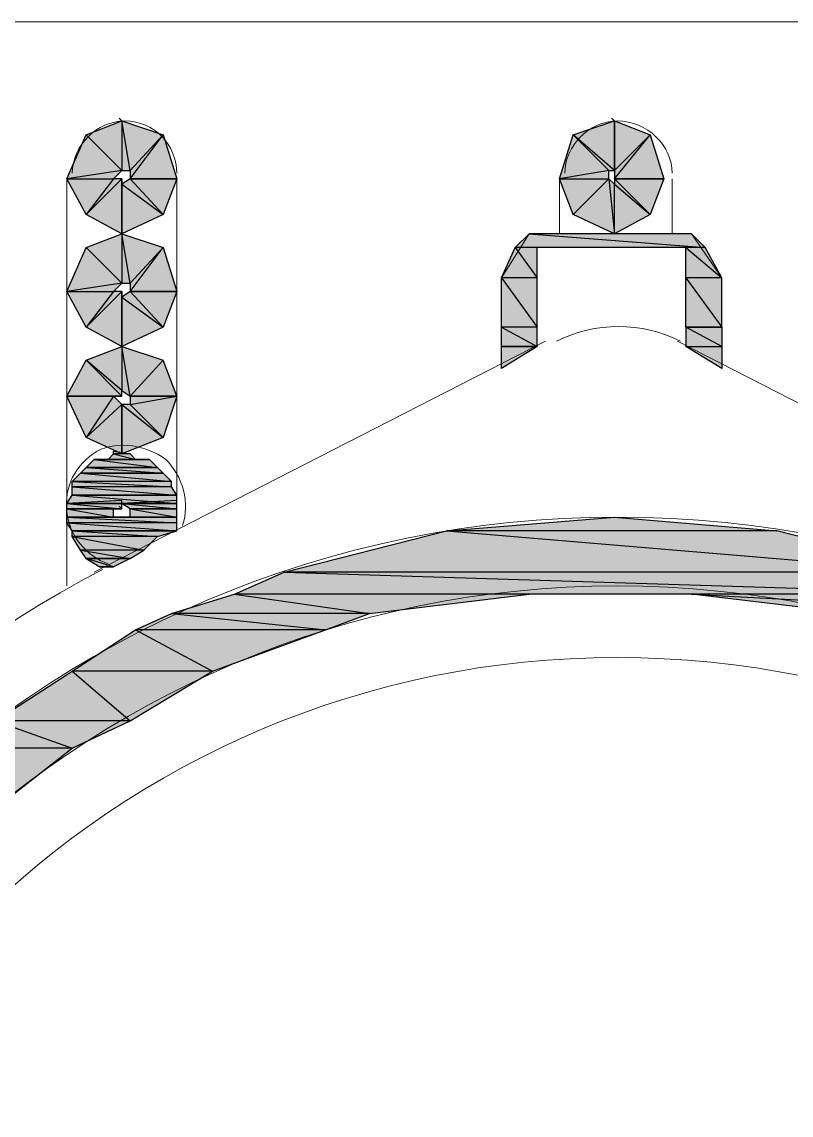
# Model space of a CAD drawing. Header units: millimetres. Extents: x 53 to 176, y -29 to 32.
# Drawn here: x 113.024 to 113.414, y -10.021 to -9.466 of the extents above; entities that cross this region are included whole.
import ezdxf

# ---------------------------------------------------------------- set-up
doc = ezdxf.new("R2010")
doc.units = ezdxf.units.MM
doc.layers.add('15 - Quadro de medição', color=6, linetype='Continuous')

msp = doc.modelspace()

# ---------------------------------------------------------------- hatches: boundary and pattern name
at = {"layer": '15 - Quadro de medição', "true_color": 0x000007}
h = msp.add_hatch(color=7, dxfattribs=at)
h.paths.add_polyline_path([(113.10269, -9.54606), (113.07894, -9.54606), (113.0957, -9.52372)])
h.paths.add_polyline_path([(113.07894, -9.54606), (113.0957, -9.52372), (113.07894, -9.54187)])
h.paths.add_polyline_path([(113.0957, -9.52372), (113.07894, -9.54187), (113.07475, -9.51673)])
h.paths.add_polyline_path([(113.07894, -9.54187), (113.07475, -9.51673), (113.07475, -9.54187)])
h.paths.add_polyline_path([(113.07475, -9.51673), (113.07475, -9.54187), (113.0566, -9.52372)])
h = msp.add_hatch(color=7, dxfattribs=at)
h.paths.add_polyline_path([(113.32477, -9.51673), (113.32477, -9.54187), (113.30382, -9.52372)])
h.paths.add_polyline_path([(113.32477, -9.54187), (113.30382, -9.52372), (113.32198, -9.54187)])
h.paths.add_polyline_path([(113.30382, -9.52372), (113.32198, -9.54187), (113.29684, -9.54606)])
h.paths.add_polyline_path([(113.32198, -9.54187), (113.29684, -9.54606), (113.32198, -9.54606)])
h.paths.add_polyline_path([(113.29684, -9.54606), (113.32198, -9.54606), (113.30382, -9.56422)])
h = msp.add_hatch(color=7, dxfattribs=at)
h.paths.add_polyline_path([(113.34991, -9.54606), (113.32477, -9.54606), (113.34293, -9.52372)])
h.paths.add_polyline_path([(113.32477, -9.54606), (113.34293, -9.52372), (113.32477, -9.54187)])
h.paths.add_polyline_path([(113.34293, -9.52372), (113.32477, -9.54187), (113.32477, -9.51673)])
h = msp.add_hatch(color=7, dxfattribs=at)
h.paths.add_polyline_path([(113.0566, -9.52372), (113.07475, -9.54187), (113.04682, -9.54606)])
h.paths.add_polyline_path([(113.07475, -9.54187), (113.04682, -9.54606), (113.07056, -9.54606)])
h.paths.add_polyline_path([(113.04682, -9.54606), (113.07056, -9.54606), (113.0566, -9.56422)])
h.paths.add_polyline_path([(113.07056, -9.54606), (113.0566, -9.56422), (113.07475, -9.54606)])
h.paths.add_polyline_path([(113.0566, -9.56422), (113.07475, -9.54606), (113.07475, -9.574)])
h.paths.add_polyline_path([(113.07475, -9.54606), (113.07475, -9.574), (113.07475, -9.54886)])
h.paths.add_polyline_path([(113.07475, -9.574), (113.07475, -9.54886), (113.0957, -9.56422)])
h.paths.add_polyline_path([(113.07475, -9.54886), (113.0957, -9.56422), (113.07894, -9.54606)])
h.paths.add_polyline_path([(113.0957, -9.56422), (113.07894, -9.54606), (113.10269, -9.54606)])
h = msp.add_hatch(color=7, dxfattribs=at)
h.paths.add_polyline_path([(113.30382, -9.56422), (113.32198, -9.54606), (113.32477, -9.574)])
h.paths.add_polyline_path([(113.32198, -9.54606), (113.32477, -9.574), (113.32477, -9.54886)])
h.paths.add_polyline_path([(113.32477, -9.574), (113.32477, -9.54886), (113.34293, -9.56422)])
h.paths.add_polyline_path([(113.32477, -9.54886), (113.34293, -9.56422), (113.32477, -9.54606)])
h.paths.add_polyline_path([(113.34293, -9.56422), (113.32477, -9.54606), (113.34991, -9.54606)])
h = msp.add_hatch(color=7, dxfattribs=at)
h.paths.add_polyline_path([(113.10269, -9.60333), (113.07894, -9.60333), (113.0957, -9.58098)])
h.paths.add_polyline_path([(113.07894, -9.60333), (113.0957, -9.58098), (113.07894, -9.59914)])
h.paths.add_polyline_path([(113.0957, -9.58098), (113.07894, -9.59914), (113.07475, -9.574)])
h.paths.add_polyline_path([(113.07894, -9.59914), (113.07475, -9.574), (113.07475, -9.59914)])
h.paths.add_polyline_path([(113.07475, -9.574), (113.07475, -9.59914), (113.0566, -9.58098)])
h = msp.add_hatch(color=7, dxfattribs=at)
h.paths.add_polyline_path([(113.36388, -9.574), (113.28147, -9.574), (113.37087, -9.58098)])
h.paths.add_polyline_path([(113.28147, -9.574), (113.37087, -9.58098), (113.27449, -9.58098)])
h = msp.add_hatch(color=7, dxfattribs=at)
h.paths.add_polyline_path([(113.0566, -9.58098), (113.07475, -9.59914), (113.04682, -9.60333)])
h.paths.add_polyline_path([(113.07475, -9.59914), (113.04682, -9.60333), (113.07056, -9.60333)])
h.paths.add_polyline_path([(113.04682, -9.60333), (113.07056, -9.60333), (113.0566, -9.62149)])
h.paths.add_polyline_path([(113.07056, -9.60333), (113.0566, -9.62149), (113.07475, -9.60333)])
h.paths.add_polyline_path([(113.0566, -9.62149), (113.07475, -9.60333), (113.07475, -9.63127)])
h.paths.add_polyline_path([(113.07475, -9.60333), (113.07475, -9.63127), (113.07475, -9.60612)])
h.paths.add_polyline_path([(113.07475, -9.63127), (113.07475, -9.60612), (113.0957, -9.62149)])
h.paths.add_polyline_path([(113.07475, -9.60612), (113.0957, -9.62149), (113.07894, -9.60333)])
h.paths.add_polyline_path([(113.0957, -9.62149), (113.07894, -9.60333), (113.10269, -9.60333)])
h = msp.add_hatch(color=7, dxfattribs=at)
h.paths.add_polyline_path([(113.28566, -9.58098), (113.27449, -9.58098), (113.28566, -9.59635)])
h.paths.add_polyline_path([(113.27449, -9.58098), (113.28566, -9.59635), (113.26751, -9.59635)])
h = msp.add_hatch(color=7, dxfattribs=at)
h.paths.add_polyline_path([(113.37087, -9.58098), (113.36109, -9.58098), (113.37925, -9.59635)])
h.paths.add_polyline_path([(113.36109, -9.58098), (113.37925, -9.59635), (113.36109, -9.59635)])
h = msp.add_hatch(color=7, dxfattribs=at)
h.paths.add_polyline_path([(113.28566, -9.59635), (113.26751, -9.59635), (113.28566, -9.62149)])
h.paths.add_polyline_path([(113.26751, -9.59635), (113.28566, -9.62149), (113.26751, -9.62149)])
h = msp.add_hatch(color=7, dxfattribs=at)
h.paths.add_polyline_path([(113.37925, -9.59635), (113.36109, -9.59635), (113.37925, -9.62149)])
h.paths.add_polyline_path([(113.36109, -9.59635), (113.37925, -9.62149), (113.36109, -9.62149)])
h = msp.add_hatch(color=7, dxfattribs=at)
h.paths.add_polyline_path([(113.28566, -9.62149), (113.26751, -9.62149), (113.28566, -9.63127)])
h.paths.add_polyline_path([(113.26751, -9.62149), (113.28566, -9.63127), (113.26751, -9.63127)])
h = msp.add_hatch(color=7, dxfattribs=at)
h.paths.add_polyline_path([(113.36109, -9.62149), (113.36109, -9.63127), (113.37925, -9.63127)])
h.paths.add_polyline_path([(113.36109, -9.63127), (113.37925, -9.63127), (113.37925, -9.64244)])
for points in [[(113.36109, -9.62149), (113.37925, -9.62149), (113.37925, -9.63127)], [(113.26751, -9.63127), (113.28566, -9.63127), (113.26751, -9.64244)], [(113.07894, -9.68574), (113.07056, -9.68574), (113.07056, -9.68434)], [(113.32477, -9.71787), (113.40718, -9.72485), (113.23957, -9.72485)], [(113.0566, -9.73882), (113.07894, -9.73882), (113.07056, -9.74301)]]:
    msp.add_hatch(color=7, dxfattribs=at).paths.add_polyline_path(points)
h = msp.add_hatch(color=7, dxfattribs=at)
h.paths.add_polyline_path([(113.10269, -9.65641), (113.0957, -9.63825), (113.07894, -9.65641)])
h.paths.add_polyline_path([(113.0957, -9.63825), (113.07894, -9.65641), (113.07475, -9.63127)])
h.paths.add_polyline_path([(113.07894, -9.65641), (113.07475, -9.63127), (113.07475, -9.65361)])
h.paths.add_polyline_path([(113.07475, -9.63127), (113.07475, -9.65361), (113.0566, -9.63825)])
h.paths.add_polyline_path([(113.07475, -9.65361), (113.0566, -9.63825), (113.07475, -9.65641)])
h.paths.add_polyline_path([(113.0566, -9.63825), (113.07475, -9.65641), (113.04682, -9.65641)])
h.paths.add_polyline_path([(113.07475, -9.65641), (113.04682, -9.65641), (113.07056, -9.65641)])
h.paths.add_polyline_path([(113.04682, -9.65641), (113.07056, -9.65641), (113.0566, -9.67736)])
h.paths.add_polyline_path([(113.07056, -9.65641), (113.0566, -9.67736), (113.07475, -9.6606)])
h.paths.add_polyline_path([(113.0566, -9.67736), (113.07475, -9.6606), (113.07475, -9.68574)])
h = msp.add_hatch(color=7, dxfattribs=at)
h.paths.add_polyline_path([(113.07475, -9.68574), (113.07475, -9.6606), (113.0957, -9.67736)])
h.paths.add_polyline_path([(113.07475, -9.6606), (113.0957, -9.67736), (113.07894, -9.6606)])
h.paths.add_polyline_path([(113.0957, -9.67736), (113.07894, -9.6606), (113.10269, -9.65641)])
h.paths.add_polyline_path([(113.07894, -9.6606), (113.10269, -9.65641), (113.07894, -9.65641)])
h = msp.add_hatch(color=7, dxfattribs=at)
h.paths.add_polyline_path([(113.08872, -9.68853), (113.06079, -9.68853), (113.09291, -9.69272)])
h.paths.add_polyline_path([(113.06079, -9.68853), (113.09291, -9.69272), (113.0566, -9.69272)])
h.paths.add_polyline_path([(113.09291, -9.69272), (113.0566, -9.69272)])
h.paths.add_polyline_path([(113.0566, -9.69272), (113.09291, -9.69272)])
h = msp.add_hatch(color=7, dxfattribs=at)
h.paths.add_polyline_path([(113.07894, -9.68574), (113.07056, -9.68574), (113.08174, -9.68853)])
h.paths.add_polyline_path([(113.07056, -9.68574), (113.08174, -9.68853), (113.06777, -9.68853)])
h = msp.add_hatch(color=7, dxfattribs=at)
h.paths.add_polyline_path([(113.08593, -9.68853), (113.06777, -9.68853)])
h.paths.add_polyline_path([(113.08593, -9.68853), (113.06777, -9.68853), (113.08174, -9.68853)])
h = msp.add_hatch(color=7, dxfattribs=at)
h.paths.add_polyline_path([(113.09291, -9.69272), (113.0566, -9.69272), (113.0957, -9.69552)])
h.paths.add_polyline_path([(113.0566, -9.69272), (113.0957, -9.69552), (113.0538, -9.69552)])
h.paths.add_polyline_path([(113.0957, -9.69552), (113.0538, -9.69552)])
h.paths.add_polyline_path([(113.0538, -9.69552), (113.0957, -9.69552)])
h = msp.add_hatch(color=7, dxfattribs=at)
h.paths.add_polyline_path([(113.0957, -9.69552), (113.0538, -9.69552), (113.09989, -9.69971)])
h.paths.add_polyline_path([(113.0538, -9.69552), (113.09989, -9.69971), (113.04961, -9.69971)])
h = msp.add_hatch(color=7, dxfattribs=at)
h.paths.add_polyline_path([(113.09989, -9.69971), (113.04961, -9.69971), (113.09989, -9.7025)])
h.paths.add_polyline_path([(113.04961, -9.69971), (113.09989, -9.7025), (113.04961, -9.7025)])
h = msp.add_hatch(color=7, dxfattribs=at)
h.paths.add_polyline_path([(113.09989, -9.7025), (113.04961, -9.7025), (113.10269, -9.70669)])
h.paths.add_polyline_path([(113.04961, -9.7025), (113.10269, -9.70669), (113.04961, -9.70669)])
h.paths.add_polyline_path([(113.10269, -9.70669), (113.04961, -9.70669)])
h.paths.add_polyline_path([(113.04961, -9.70669), (113.10269, -9.70669)])
h = msp.add_hatch(color=7, dxfattribs=at)
h.paths.add_polyline_path([(113.10269, -9.70669), (113.04961, -9.70669), (113.10269, -9.71088)])
h.paths.add_polyline_path([(113.04961, -9.70669), (113.10269, -9.71088), (113.04682, -9.71088)])
h = msp.add_hatch(color=7, dxfattribs=at)
h.paths.add_polyline_path([(113.04682, -9.71088), (113.07475, -9.71088), (113.07475, -9.70948)])
h.paths.add_polyline_path([(113.07475, -9.71088), (113.07475, -9.70948), (113.04682, -9.71088)])
h = msp.add_hatch(color=7, dxfattribs=at)
h.paths.add_polyline_path([(113.07475, -9.71088), (113.04682, -9.71088), (113.07475, -9.71367)])
h.paths.add_polyline_path([(113.04682, -9.71088), (113.07475, -9.71367), (113.04682, -9.71367)])
h = msp.add_hatch(color=7, dxfattribs=at)
h.paths.add_polyline_path([(113.07475, -9.71088), (113.10269, -9.71088), (113.10269, -9.70948)])
h.paths.add_polyline_path([(113.10269, -9.71088), (113.10269, -9.70948), (113.07475, -9.71088)])
h.paths.add_polyline_path([(113.10269, -9.71088), (113.07475, -9.71088)])
h.paths.add_polyline_path([(113.07475, -9.71088), (113.10269, -9.71088), (113.10269, -9.70948)])
h = msp.add_hatch(color=7, dxfattribs=at)
h.paths.add_polyline_path([(113.10269, -9.71088), (113.07475, -9.71088), (113.10269, -9.71367)])
h.paths.add_polyline_path([(113.07475, -9.71088), (113.10269, -9.71367), (113.07894, -9.71367)])
h = msp.add_hatch(color=7, dxfattribs=at)
h.paths.add_polyline_path([(113.07056, -9.71367), (113.04682, -9.71367)])
h.paths.add_polyline_path([(113.04682, -9.71367), (113.07056, -9.71367)])
h.paths.add_polyline_path([(113.07056, -9.71367), (113.04682, -9.71367)])
h.paths.add_polyline_path([(113.07056, -9.71367), (113.04682, -9.71367), (113.07475, -9.71367)])
h = msp.add_hatch(color=7, dxfattribs=at)
h.paths.add_polyline_path([(113.07056, -9.71367), (113.04682, -9.71367), (113.07056, -9.71787)])
h.paths.add_polyline_path([(113.04682, -9.71367), (113.07056, -9.71787), (113.04682, -9.71787)])
h = msp.add_hatch(color=7, dxfattribs=at)
h.paths.add_polyline_path([(113.10269, -9.71367), (113.07894, -9.71367), (113.10269, -9.71787)])
h.paths.add_polyline_path([(113.07894, -9.71367), (113.10269, -9.71787), (113.07894, -9.71787)])
h = msp.add_hatch(color=7, dxfattribs=at)
h.paths.add_polyline_path([(113.07475, -9.71787), (113.04682, -9.71787)])
h.paths.add_polyline_path([(113.07475, -9.71787), (113.04682, -9.71787), (113.07056, -9.71787)])
h = msp.add_hatch(color=7, dxfattribs=at)
h.paths.add_polyline_path([(113.10269, -9.71787), (113.04682, -9.71787), (113.10269, -9.72066)])
h.paths.add_polyline_path([(113.04682, -9.71787), (113.10269, -9.72066), (113.04682, -9.72066)])
h = msp.add_hatch(color=7, dxfattribs=at)
h.paths.add_polyline_path([(113.10269, -9.72066), (113.04682, -9.72066), (113.10269, -9.72485)])
h.paths.add_polyline_path([(113.04682, -9.72066), (113.10269, -9.72485), (113.04961, -9.72485)])
h.paths.add_polyline_path([(113.10269, -9.72485), (113.04961, -9.72485)])
h.paths.add_polyline_path([(113.04961, -9.72485), (113.10269, -9.72485)])
h = msp.add_hatch(color=7, dxfattribs=at)
h.paths.add_polyline_path([(113.10269, -9.72485), (113.04961, -9.72485), (113.09291, -9.72764)])
h.paths.add_polyline_path([(113.04961, -9.72485), (113.09291, -9.72764), (113.04961, -9.72764)])
h = msp.add_hatch(color=7, dxfattribs=at)
h.paths.add_polyline_path([(113.09291, -9.72764), (113.04961, -9.72764), (113.08593, -9.73463)])
h.paths.add_polyline_path([(113.04961, -9.72764), (113.08593, -9.73463), (113.0538, -9.73463)])
h = msp.add_hatch(color=7, dxfattribs=at)
h.paths.add_polyline_path([(113.40718, -9.72485), (113.23957, -9.72485), (113.48959, -9.7458)])
h.paths.add_polyline_path([(113.23957, -9.72485), (113.48959, -9.7458), (113.15716, -9.7458)])
h = msp.add_hatch(color=7, dxfattribs=at)
h.paths.add_polyline_path([(113.08593, -9.73463), (113.0538, -9.73463), (113.07894, -9.73882)])
h.paths.add_polyline_path([(113.0538, -9.73463), (113.07894, -9.73882), (113.0566, -9.73882)])
h = msp.add_hatch(color=7, dxfattribs=at)
h.paths.add_polyline_path([(113.0566, -9.73882), (113.06358, -9.74301), (113.07056, -9.74301)])
h.paths.add_polyline_path([(113.06358, -9.74301), (113.07056, -9.74301), (113.06777, -9.74301)])
h = msp.add_hatch(color=7, dxfattribs=at)
h.paths.add_polyline_path([(113.48959, -9.7458), (113.15716, -9.7458), (113.51473, -9.75697)])
h.paths.add_polyline_path([(113.15716, -9.7458), (113.51473, -9.75697), (113.13202, -9.75697)])
h = msp.add_hatch(color=7, dxfattribs=at)
h.paths.add_polyline_path([(113.28147, -9.75697), (113.13202, -9.75697), (113.20046, -9.76675)])
h.paths.add_polyline_path([(113.13202, -9.75697), (113.20046, -9.76675), (113.09989, -9.76675)])
h = msp.add_hatch(color=7, dxfattribs=at)
h.paths.add_polyline_path([(113.51473, -9.75697), (113.36388, -9.75697), (113.54686, -9.76675)])
h.paths.add_polyline_path([(113.36388, -9.75697), (113.54686, -9.76675), (113.44629, -9.76675)])
h = msp.add_hatch(color=7, dxfattribs=at)
h.paths.add_polyline_path([(113.20046, -9.76675), (113.09989, -9.76675), (113.17811, -9.77513)])
h.paths.add_polyline_path([(113.09989, -9.76675), (113.17811, -9.77513), (113.08174, -9.77513)])
h = msp.add_hatch(color=7, dxfattribs=at)
h.paths.add_polyline_path([(113.17811, -9.77513), (113.08174, -9.77513), (113.12085, -9.79608)])
h.paths.add_polyline_path([(113.08174, -9.77513), (113.12085, -9.79608), (113.04961, -9.79608)])
h = msp.add_hatch(color=7, dxfattribs=at)
h.paths.add_polyline_path([(113.12085, -9.79608), (113.04961, -9.79608), (113.07894, -9.82123)])
h.paths.add_polyline_path([(113.04961, -9.79608), (113.07894, -9.82123), (113.0105, -9.82123)])
h = msp.add_hatch(color=7, dxfattribs=at)
h.paths.add_polyline_path([(113.07894, -9.82123), (113.0105, -9.82123), (113.04961, -9.83519)])
h.paths.add_polyline_path([(113.0105, -9.82123), (113.04961, -9.83519), (112.99234, -9.83519)])
h = msp.add_hatch(color=7, dxfattribs=at)
h.paths.add_polyline_path([(113.04961, -9.83519), (112.99234, -9.83519), (112.99933, -9.8743)])
h.paths.add_polyline_path([(112.99234, -9.83519), (112.99933, -9.8743), (112.94625, -9.8743)])

# ---------------------------------------------------------------- linework, layer by layer
at = {"layer": '15 - Quadro de medição', "color": 7, "linetype": 'Continuous', "lineweight": 20, "true_color": 0x000007}
for points in [[(112.46297, -9.46645), (114.18378, -9.46645), (114.18378, -13.03237), (112.45599, -13.03237), (112.45459, -13.03098), (112.39174, -13.03237)], [(112.47694, -9.46645), (114.16143, -9.46645), (114.16143, -9.46645)], [(113.07475, -9.51673), (113.07336, -9.51534), (113.07336, -9.51534)], [(113.32477, -9.51673), (113.32338, -9.51534), (113.32338, -9.51534)], [(113.04682, -9.75278), (113.04682, -9.54606), (113.04682, -9.54606)], [(113.10269, -9.54606), (113.10269, -9.72485), (113.10269, -9.72485)], [(113.29684, -9.54606), (113.29684, -9.574), (113.29684, -9.574)], [(113.3541, -9.574), (113.3541, -9.54606), (113.3541, -9.54606)], [(113.37925, -9.64244), (113.37925, -9.59635), (113.36388, -9.574), (113.32477, -9.574), (113.28147, -9.574), (113.26751, -9.59635), (113.26751, -9.64244)], [(113.36109, -9.63127), (113.36109, -9.62149), (113.36109, -9.58098), (113.32477, -9.58098), (113.28566, -9.58098), (113.28566, -9.62149), (113.28566, -9.63127)], [(113.28985, -9.62847), (113.06079, -9.7458), (113.06079, -9.7458)], [(113.58597, -9.7458), (113.3569, -9.62847), (113.3569, -9.62847)], [(113.07475, -9.71367), (113.07336, -9.71228), (113.07336, -9.71228)]]:
    msp.add_lwpolyline(points, dxfattribs=at)
at = {"layer": '15 - Quadro de medição', "color": 7, "linetype": 'Continuous', "lineweight": -2, "true_color": 0x000007}
for points in [[(113.07475, -9.51673), (113.07475, -9.54187), (113.0566, -9.52372)], [(113.0957, -9.52372), (113.07894, -9.54187), (113.07475, -9.51673)], [(113.07894, -9.54187), (113.07475, -9.51673), (113.07475, -9.54187)], [(113.32477, -9.51673), (113.32477, -9.54187), (113.30382, -9.52372)], [(113.34293, -9.52372), (113.32477, -9.54187), (113.32477, -9.51673)], [(113.0566, -9.52372), (113.07475, -9.54187), (113.04682, -9.54606)], [(113.10269, -9.54606), (113.07894, -9.54606), (113.0957, -9.52372)], [(113.07894, -9.54606), (113.0957, -9.52372), (113.07894, -9.54187)], [(113.30382, -9.52372), (113.32198, -9.54187), (113.29684, -9.54606)], [(113.32477, -9.54187), (113.30382, -9.52372), (113.32198, -9.54187)], [(113.34991, -9.54606), (113.32477, -9.54606), (113.34293, -9.52372)], [(113.32477, -9.54606), (113.34293, -9.52372), (113.32477, -9.54187)], [(113.07475, -9.54187), (113.04682, -9.54606), (113.07056, -9.54606)], [(113.32198, -9.54187), (113.29684, -9.54606), (113.32198, -9.54606)], [(113.04682, -9.54606), (113.07056, -9.54606), (113.0566, -9.56422)], [(113.07056, -9.54606), (113.0566, -9.56422), (113.07475, -9.54606)], [(113.0566, -9.56422), (113.07475, -9.54606), (113.07475, -9.574)], [(113.07475, -9.54606), (113.07475, -9.574), (113.07475, -9.54886)], [(113.07475, -9.54886), (113.0957, -9.56422), (113.07894, -9.54606)], [(113.07475, -9.574), (113.07475, -9.54886), (113.0957, -9.56422)], [(113.0957, -9.56422), (113.07894, -9.54606), (113.10269, -9.54606)], [(113.29684, -9.54606), (113.32198, -9.54606), (113.30382, -9.56422)], [(113.30382, -9.56422), (113.32198, -9.54606), (113.32477, -9.574)], [(113.32198, -9.54606), (113.32477, -9.574), (113.32477, -9.54886)], [(113.32477, -9.54886), (113.34293, -9.56422), (113.32477, -9.54606)], [(113.34293, -9.56422), (113.32477, -9.54606), (113.34991, -9.54606)], [(113.32477, -9.574), (113.32477, -9.54886), (113.34293, -9.56422)], [(113.07475, -9.574), (113.07475, -9.59914), (113.0566, -9.58098)], [(113.0957, -9.58098), (113.07894, -9.59914), (113.07475, -9.574)], [(113.07894, -9.59914), (113.07475, -9.574), (113.07475, -9.59914)], [(113.28147, -9.574), (113.37087, -9.58098), (113.27449, -9.58098)], [(113.36388, -9.574), (113.28147, -9.574), (113.37087, -9.58098)], [(113.0566, -9.58098), (113.07475, -9.59914), (113.04682, -9.60333)], [(113.10269, -9.60333), (113.07894, -9.60333), (113.0957, -9.58098)], [(113.07894, -9.60333), (113.0957, -9.58098), (113.07894, -9.59914)], [(113.27449, -9.58098), (113.28566, -9.59635), (113.26751, -9.59635)], [(113.28566, -9.58098), (113.27449, -9.58098), (113.28566, -9.59635)], [(113.37087, -9.58098), (113.36109, -9.58098), (113.37925, -9.59635)], [(113.36109, -9.58098), (113.37925, -9.59635), (113.36109, -9.59635)], [(113.07475, -9.59914), (113.04682, -9.60333), (113.07056, -9.60333)], [(113.28566, -9.59635), (113.26751, -9.59635), (113.28566, -9.62149)], [(113.26751, -9.59635), (113.28566, -9.62149), (113.26751, -9.62149)], [(113.37925, -9.59635), (113.36109, -9.59635), (113.37925, -9.62149)], [(113.36109, -9.59635), (113.37925, -9.62149), (113.36109, -9.62149)], [(113.04682, -9.60333), (113.07056, -9.60333), (113.0566, -9.62149)], [(113.07056, -9.60333), (113.0566, -9.62149), (113.07475, -9.60333)], [(113.0566, -9.62149), (113.07475, -9.60333), (113.07475, -9.63127)], [(113.07475, -9.60333), (113.07475, -9.63127), (113.07475, -9.60612)], [(113.07475, -9.60612), (113.0957, -9.62149), (113.07894, -9.60333)], [(113.07475, -9.63127), (113.07475, -9.60612), (113.0957, -9.62149)], [(113.0957, -9.62149), (113.07894, -9.60333), (113.10269, -9.60333)], [(113.28566, -9.62149), (113.26751, -9.62149), (113.28566, -9.63127)], [(113.26751, -9.62149), (113.28566, -9.63127), (113.26751, -9.63127)], [(113.36109, -9.62149), (113.36109, -9.63127), (113.37925, -9.63127)], [(113.36109, -9.62149), (113.37925, -9.62149), (113.37925, -9.63127)], [(113.07475, -9.63127), (113.07475, -9.65361), (113.0566, -9.63825)], [(113.0957, -9.63825), (113.07894, -9.65641), (113.07475, -9.63127)], [(113.07894, -9.65641), (113.07475, -9.63127), (113.07475, -9.65361)], [(113.26751, -9.63127), (113.28566, -9.63127), (113.26751, -9.64244)], [(113.36109, -9.63127), (113.37925, -9.63127), (113.37925, -9.64244)], [(113.0566, -9.63825), (113.07475, -9.65641), (113.04682, -9.65641)], [(113.07475, -9.65361), (113.0566, -9.63825), (113.07475, -9.65641)], [(113.10269, -9.65641), (113.0957, -9.63825), (113.07894, -9.65641)], [(113.07475, -9.65641), (113.04682, -9.65641), (113.07056, -9.65641)], [(113.04682, -9.65641), (113.07056, -9.65641), (113.0566, -9.67736)], [(113.07056, -9.65641), (113.0566, -9.67736), (113.07475, -9.6606)], [(113.0566, -9.67736), (113.07475, -9.6606), (113.07475, -9.68574)], [(113.07475, -9.68574), (113.07475, -9.6606), (113.0957, -9.67736)], [(113.07475, -9.6606), (113.0957, -9.67736), (113.07894, -9.6606)], [(113.0957, -9.67736), (113.07894, -9.6606), (113.10269, -9.65641)], [(113.07894, -9.6606), (113.10269, -9.65641), (113.07894, -9.65641)], [(113.06079, -9.68853), (113.09291, -9.69272), (113.0566, -9.69272)], [(113.08872, -9.68853), (113.06358, -9.68853), (113.06079, -9.68853)], [(113.08872, -9.68853), (113.06079, -9.68853), (113.09291, -9.69272)], [(113.06777, -9.68853), (113.08872, -9.68853), (113.06358, -9.68853)], [(113.06358, -9.68853), (113.08872, -9.68853), (113.08872, -9.68853)], [(113.07056, -9.68574), (113.08174, -9.68853), (113.06777, -9.68853)], [(113.08593, -9.68853), (113.08593, -9.68853), (113.06777, -9.68853)], [(113.08593, -9.68853), (113.06777, -9.68853), (113.08174, -9.68853)], [(113.08593, -9.68853), (113.06777, -9.68853), (113.08872, -9.68853)], [(113.07894, -9.68574), (113.07056, -9.68574), (113.07056, -9.68434)], [(113.07894, -9.68574), (113.07056, -9.68574), (113.08174, -9.68853)], [(113.0566, -9.69272), (113.0957, -9.69552), (113.0538, -9.69552)], [(113.09291, -9.69272), (113.0566, -9.69272)], [(113.0566, -9.69272), (113.09291, -9.69272), (113.09291, -9.69272)], [(113.09291, -9.69272), (113.0566, -9.69272), (113.0957, -9.69552)], [(113.0538, -9.69552), (113.09989, -9.69971), (113.04961, -9.69971)], [(113.09989, -9.69971), (113.04961, -9.69971), (113.09989, -9.7025)], [(113.04961, -9.69971), (113.09989, -9.7025), (113.04961, -9.7025)], [(113.0957, -9.69552), (113.0538, -9.69552)], [(113.0538, -9.69552), (113.0957, -9.69552), (113.0957, -9.69552)], [(113.0957, -9.69552), (113.0538, -9.69552), (113.09989, -9.69971)], [(113.09989, -9.7025), (113.04961, -9.7025), (113.10269, -9.70669)], [(113.04961, -9.7025), (113.10269, -9.70669), (113.04961, -9.70669)], [(113.04961, -9.70669), (113.10269, -9.71088), (113.04682, -9.71088)], [(113.04682, -9.71088), (113.07475, -9.71088), (113.07475, -9.70948)], [(113.07475, -9.71088), (113.07475, -9.70948), (113.04682, -9.71088)], [(113.07475, -9.71088), (113.04682, -9.71088), (113.07475, -9.71367)], [(113.04682, -9.71088), (113.07475, -9.71367), (113.04682, -9.71367)], [(113.10269, -9.70669), (113.04961, -9.70669)], [(113.04961, -9.70669), (113.10269, -9.70669), (113.10269, -9.70669)], [(113.10269, -9.70669), (113.04961, -9.70669), (113.10269, -9.71088)], [(113.07475, -9.71088), (113.10269, -9.71088), (113.10269, -9.70948)], [(113.10269, -9.71088), (113.10269, -9.70948), (113.07475, -9.71088)], [(113.07475, -9.71088), (113.10269, -9.71088), (113.10269, -9.70948)], [(113.10269, -9.71088), (113.07475, -9.71088)], [(113.10269, -9.71088), (113.07475, -9.71088), (113.10269, -9.71367)], [(113.07475, -9.71088), (113.10269, -9.71367), (113.07894, -9.71367)], [(113.04682, -9.71367), (113.07475, -9.71367), (113.07475, -9.71367)], [(113.07475, -9.71367), (113.07475, -9.71367), (113.04682, -9.71367)], [(113.07056, -9.71367), (113.04682, -9.71367)], [(113.04682, -9.71367), (113.07056, -9.71367), (113.07056, -9.71367)], [(113.07056, -9.71367), (113.07056, -9.71367), (113.04682, -9.71367)], [(113.07056, -9.71367), (113.04682, -9.71367), (113.07475, -9.71367)], [(113.04682, -9.71367), (113.07056, -9.71367), (113.07056, -9.71367)], [(113.07056, -9.71367), (113.07056, -9.71367), (113.04682, -9.71367)], [(113.04682, -9.71367), (113.07056, -9.71367), (113.07056, -9.71367)], [(113.07056, -9.71367), (113.07056, -9.71367), (113.04682, -9.71367)], [(113.04682, -9.71367), (113.07056, -9.71367), (113.07056, -9.71367)], [(113.07056, -9.71367), (113.07056, -9.71367), (113.04682, -9.71367)], [(113.04682, -9.71367), (113.07056, -9.71367), (113.07056, -9.71367)], [(113.07056, -9.71367), (113.07056, -9.71367), (113.04682, -9.71367)], [(113.07056, -9.71367), (113.04682, -9.71367), (113.07056, -9.71787)], [(113.04682, -9.71367), (113.07056, -9.71787), (113.04682, -9.71787)], [(113.07894, -9.71367), (113.10269, -9.71367), (113.10269, -9.71367)], [(113.10269, -9.71367), (113.10269, -9.71367), (113.07894, -9.71367)], [(113.07894, -9.71367), (113.10269, -9.71367), (113.10269, -9.71367)], [(113.10269, -9.71367), (113.10269, -9.71367), (113.07894, -9.71367)], [(113.07894, -9.71367), (113.10269, -9.71367), (113.10269, -9.71367)], [(113.10269, -9.71367), (113.10269, -9.71367), (113.07894, -9.71367)], [(113.07894, -9.71367), (113.10269, -9.71367), (113.10269, -9.71367)], [(113.10269, -9.71367), (113.10269, -9.71367), (113.07894, -9.71367)], [(113.07894, -9.71367), (113.10269, -9.71367), (113.10269, -9.71367)], [(113.10269, -9.71367), (113.10269, -9.71367), (113.07894, -9.71367)], [(113.07894, -9.71367), (113.10269, -9.71367), (113.10269, -9.71367)], [(113.10269, -9.71367), (113.10269, -9.71367), (113.07894, -9.71367)], [(113.10269, -9.71367), (113.07894, -9.71367), (113.10269, -9.71787)], [(113.07894, -9.71367), (113.10269, -9.71787), (113.07894, -9.71787)], [(113.04682, -9.71787), (113.07056, -9.71787), (113.07056, -9.71787)], [(113.07056, -9.71787), (113.07056, -9.71787), (113.04682, -9.71787)], [(113.04682, -9.71787), (113.07056, -9.71787), (113.07056, -9.71787)], [(113.07056, -9.71787), (113.07056, -9.71787), (113.04682, -9.71787)], [(113.04682, -9.71787), (113.07056, -9.71787), (113.07056, -9.71787)], [(113.07056, -9.71787), (113.07056, -9.71787), (113.04682, -9.71787)], [(113.07475, -9.71787), (113.07475, -9.71787), (113.04682, -9.71787)], [(113.07475, -9.71787), (113.04682, -9.71787), (113.07056, -9.71787)], [(113.04682, -9.71787), (113.07475, -9.71787), (113.07475, -9.71787)], [(113.07475, -9.71787), (113.07475, -9.71787), (113.04682, -9.71787)], [(113.07475, -9.71787), (113.04682, -9.71787)], [(113.04682, -9.71787), (113.07475, -9.71787), (113.07475, -9.71787)], [(113.04682, -9.71787), (113.07475, -9.71787), (113.07475, -9.71787)], [(113.07475, -9.71787), (113.07475, -9.71787), (113.04682, -9.71787)], [(113.04682, -9.71787), (113.07475, -9.71787), (113.07475, -9.71787)], [(113.07475, -9.71787), (113.07475, -9.71787), (113.04682, -9.71787)], [(113.10269, -9.71787), (113.04682, -9.71787), (113.10269, -9.72066)], [(113.04682, -9.71787), (113.10269, -9.72066), (113.04682, -9.72066)], [(113.10269, -9.72066), (113.04682, -9.72066), (113.10269, -9.72485)], [(113.04682, -9.72066), (113.10269, -9.72485), (113.04961, -9.72485)], [(113.07894, -9.71787), (113.10269, -9.71787), (113.07475, -9.71787)], [(113.07475, -9.71787), (113.10269, -9.71787), (113.10269, -9.71787)], [(113.10269, -9.71787), (113.10269, -9.71787), (113.07475, -9.71787)], [(113.10269, -9.71787), (113.07475, -9.71787)], [(113.07475, -9.71787), (113.10269, -9.71787), (113.10269, -9.71787)], [(113.07894, -9.71787), (113.10269, -9.71787), (113.10269, -9.71787)], [(113.10269, -9.71787), (113.10269, -9.71787), (113.07894, -9.71787)], [(113.07894, -9.71787), (113.10269, -9.71787), (113.10269, -9.71787)], [(113.10269, -9.71787), (113.10269, -9.71787), (113.07894, -9.71787)], [(113.07894, -9.71787), (113.10269, -9.71787), (113.10269, -9.71787)], [(113.10269, -9.71787), (113.10269, -9.71787), (113.07894, -9.71787)], [(113.07894, -9.71787), (113.10269, -9.71787), (113.10269, -9.71787)], [(113.10269, -9.71787), (113.10269, -9.71787), (113.07894, -9.71787)], [(113.07894, -9.71787), (113.10269, -9.71787), (113.10269, -9.71787)], [(113.10269, -9.71787), (113.10269, -9.71787), (113.07894, -9.71787)], [(113.10269, -9.71787), (113.07894, -9.71787)], [(113.32477, -9.71787), (113.40718, -9.72485), (113.23957, -9.72485)], [(113.10269, -9.72485), (113.04961, -9.72485)], [(113.04961, -9.72485), (113.10269, -9.72485), (113.10269, -9.72485)], [(113.10269, -9.72485), (113.04961, -9.72485), (113.09291, -9.72764)], [(113.04961, -9.72485), (113.09291, -9.72764), (113.04961, -9.72764)], [(113.09291, -9.72764), (113.04961, -9.72764), (113.08593, -9.73463)], [(113.04961, -9.72764), (113.08593, -9.73463), (113.0538, -9.73463)], [(113.23957, -9.72485), (113.48959, -9.7458), (113.15716, -9.7458)], [(113.40718, -9.72485), (113.23957, -9.72485), (113.48959, -9.7458)], [(113.08593, -9.73463), (113.0538, -9.73463), (113.07894, -9.73882)], [(113.0538, -9.73463), (113.07894, -9.73882), (113.0566, -9.73882)], [(113.0566, -9.73882), (113.06358, -9.74301), (113.07056, -9.74301)], [(113.0566, -9.73882), (113.07894, -9.73882), (113.07056, -9.74301)], [(113.06358, -9.74301), (113.07056, -9.74301), (113.06777, -9.74301)], [(113.15716, -9.7458), (113.51473, -9.75697), (113.13202, -9.75697)], [(113.48959, -9.7458), (113.15716, -9.7458), (113.51473, -9.75697)], [(113.13202, -9.75697), (113.20046, -9.76675), (113.09989, -9.76675)], [(113.28147, -9.75697), (113.13202, -9.75697), (113.20046, -9.76675)], [(113.51473, -9.75697), (113.36388, -9.75697), (113.54686, -9.76675)], [(113.36388, -9.75697), (113.54686, -9.76675), (113.44629, -9.76675)], [(113.09989, -9.76675), (113.17811, -9.77513), (113.08174, -9.77513)], [(113.20046, -9.76675), (113.09989, -9.76675), (113.17811, -9.77513)], [(113.08174, -9.77513), (113.12085, -9.79608), (113.04961, -9.79608)], [(113.17811, -9.77513), (113.08174, -9.77513), (113.12085, -9.79608)], [(113.04961, -9.79608), (113.07894, -9.82123), (113.0105, -9.82123)], [(113.12085, -9.79608), (113.04961, -9.79608), (113.07894, -9.82123)], [(113.0105, -9.82123), (113.04961, -9.83519), (112.99234, -9.83519)], [(113.07894, -9.82123), (113.0105, -9.82123), (113.04961, -9.83519)], [(113.04961, -9.83519), (112.99234, -9.83519), (112.99933, -9.8743)]]:
    msp.add_lwpolyline(points, close=True, dxfattribs=at)
at = {"layer": '15 - Quadro de medição', "color": 7, "linetype": 'Continuous', "lineweight": 20, "true_color": 0x000007}
for points in [[(113.07615, -9.51673), (113.06218, -9.51673), (113.04961, -9.5293), (113.04961, -9.54327)], [(113.10269, -9.54327), (113.10269, -9.5293), (113.09151, -9.51673), (113.07615, -9.51673)], [(113.32617, -9.51673), (113.3122, -9.51673), (113.29963, -9.5293), (113.29963, -9.54327)], [(113.3541, -9.54327), (113.3541, -9.5293), (113.34153, -9.51673), (113.32617, -9.51673)], [(113.3583, -9.62847), (113.33874, -9.6187), (113.315, -9.6187), (113.29544, -9.62847)]]:
    msp.add_open_spline(points, degree=3, dxfattribs=at)
for points in [[(113.10548, -9.72206), (113.10967, -9.71088), (113.10548, -9.69691), (113.0971, -9.68853), (113.0971, -9.68853), (113.08732, -9.68155), (113.07336, -9.67876), (113.06218, -9.68434), (113.06218, -9.68434), (113.05101, -9.69133), (113.04542, -9.7025), (113.04682, -9.71507), (113.04682, -9.71507), (113.04821, -9.72764), (113.0566, -9.73742), (113.06777, -9.74161)], [(113.86113, -10.25143), (113.86113, -9.95671), (113.62228, -9.71787), (113.32617, -9.71787), (113.32617, -9.71787), (113.03145, -9.71787), (112.79261, -9.95671), (112.79261, -10.25143), (112.79261, -10.25143), (112.79261, -10.54754), (113.03145, -10.78639), (113.32617, -10.78639), (113.32617, -10.78639), (113.62228, -10.78639), (113.86113, -10.54754), (113.86113, -10.25143)], [(113.06498, -9.7444), (112.83172, -9.86592), (112.7102, -10.12991), (112.77305, -10.38691), (112.77305, -10.38691), (112.83451, -10.64252), (113.06358, -10.8227), (113.32617, -10.8227), (113.32617, -10.8227), (113.59016, -10.8227), (113.81923, -10.64252), (113.88068, -10.38691), (113.88068, -10.38691), (113.94354, -10.12991), (113.82202, -9.86592), (113.58876, -9.7444)], [(113.82621, -10.25143), (113.82621, -9.97627), (113.60273, -9.75278), (113.32617, -9.75278), (113.32617, -9.75278), (113.05101, -9.75278), (112.82753, -9.97627), (112.82753, -10.25143), (112.82753, -10.25143), (112.82753, -10.52799), (113.05101, -10.75007), (113.32617, -10.75007), (113.32617, -10.75007), (113.60273, -10.75007), (113.82621, -10.52799), (113.82621, -10.25143)], [(113.78989, -10.25143), (113.78989, -9.99582), (113.58317, -9.7891), (113.32617, -9.7891), (113.32617, -9.7891), (113.07056, -9.7891), (112.86384, -9.99582), (112.86384, -10.25143), (112.86384, -10.25143), (112.86384, -10.50703), (113.07056, -10.71515), (113.32617, -10.71515), (113.32617, -10.71515), (113.58317, -10.71515), (113.78989, -10.50703), (113.78989, -10.25143)]]:
    msp.add_open_spline(points, degree=3, knots=[0, 0, 0, 0, 0.0625, 0.0625, 0.0625, 0.062501, 0.125, 0.125, 0.125, 0.125001, 0.1875, 0.1875, 0.1875, 0.187501, 1, 1, 1, 1], dxfattribs=at)

doc.saveas('drawing.dxf')
